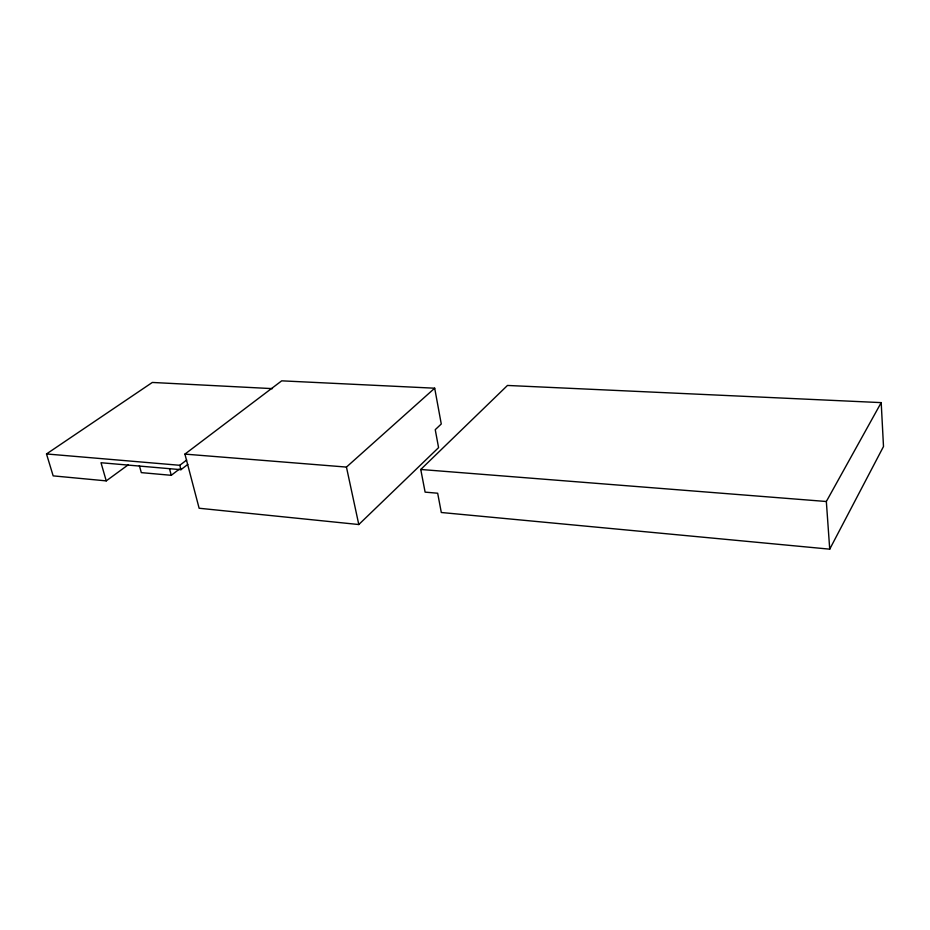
<?xml version="1.0" encoding="UTF-8"?>
<svg xmlns="http://www.w3.org/2000/svg" width="930" height="930" viewBox="0 0 930 930"><rect width="100%" height="100%" fill="white"/><g stroke="black" fill="none" stroke-linecap="round" stroke-linejoin="round"><path stroke-width="1.4" d="M829.723 549.165L883.5 446.516L881.198 402.62L507.466 385.45L420.755 469.476L425.115 492.133L437.67 493.226L441.308 512.5L829.723 549.165L826.34 501.502L881.198 402.62M358.794 524.532L438.576 447.632L435.24 429.672L441.273 423.999L434.694 388.205L281.697 380.835L184.919 454.107L199.125 508.245L358.794 524.532L346.448 467.081L434.694 388.205M128.352 464.721L106.241 480.88L101.01 462.733L180.943 469.673L187.814 464.396M139.372 465.639L141.314 472.626L171.271 475.311L179.327 469.127M106.241 480.88L53.161 475.869L46.5 453.956L179.781 465.291L186.674 460.036M46.5 453.956L152.322 382.451L272.467 388.635M420.755 469.476L826.34 501.502M184.919 454.107L346.448 467.081M169.516 468.755L171.271 475.311M179.781 465.291L180.943 469.673"/></g></svg>
